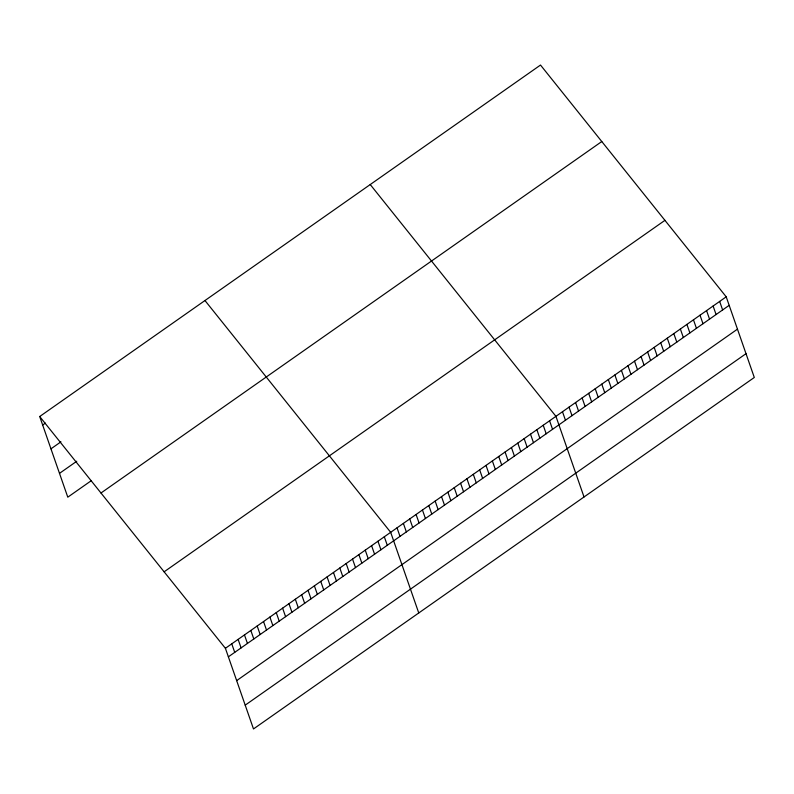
<?xml version="1.0" encoding="UTF-8"?>
<svg xmlns="http://www.w3.org/2000/svg" width="794" height="794" viewBox="0 0 794 794"><rect width="100%" height="100%" fill="white"/><g stroke="black" fill="none" stroke-linecap="round" stroke-linejoin="round"><path stroke-width="1.19" d="M39.7 416.522L540.506 65.048L726.212 296.827L754.3 377.478L253.494 728.952L225.407 648.301L39.7 416.522L67.788 497.173L91.399 480.598M42.668 425.038L45.387 423.123M50.955 448.838L60.94 441.831M59.5 473.363L76.75 461.254M100.987 493.005L601.792 141.53M164.12 571.819L664.935 220.345M225.407 648.301L726.212 296.827M228.374 656.827L729.18 305.343M236.662 680.627L737.467 329.153M245.207 705.151L746.013 353.677M370.232 184.545L555.939 416.334L584.027 496.984M204.971 300.529L390.678 532.317L418.756 612.968M719.662 301.422L722.629 309.948M713.121 306.027L716.079 314.543M706.571 310.623L709.538 319.138M700.02 315.218L702.988 323.734M693.47 319.813L696.437 328.329M686.919 324.409L689.887 332.924M680.369 329.004L683.336 337.519M673.818 333.599L676.786 342.115M667.278 338.194L670.235 346.71M660.727 342.79L663.695 351.305M654.177 347.385L657.144 355.911M647.626 351.98L650.594 360.506M641.076 356.585L644.043 365.101M634.525 361.181L637.493 369.696M627.975 365.776L630.942 374.292M621.434 370.371L624.392 378.887M614.884 374.967L617.851 383.482M608.333 379.562L611.301 388.077M601.783 384.157L604.75 392.673M595.232 388.752L598.2 397.268M588.682 393.348L591.649 401.863M582.141 397.943L585.099 406.468M575.59 402.548L578.548 411.064M569.04 407.143L572.008 415.659M562.489 411.739L565.457 420.254M549.587 420.79L552.545 429.306M543.225 425.256L546.193 433.772M536.873 429.713L539.841 438.228M530.511 434.179L533.479 442.695M524.159 438.635L527.127 447.151M517.797 443.102L520.765 451.617M511.445 447.558L514.413 456.074M505.093 452.024L508.051 460.54M498.731 456.481L501.699 464.996M492.379 460.947L495.337 469.462M486.017 465.403L488.985 473.919M479.665 469.869L482.633 478.385M473.303 474.326L476.271 482.841M466.951 478.782L469.919 487.308M460.589 483.248L463.557 491.764M454.237 487.705L457.205 496.23M447.885 492.171L450.843 500.686M441.524 496.627L444.491 505.143M435.172 501.093L438.129 509.609M428.81 505.55L431.777 514.065M422.458 510.016L425.425 518.532M416.096 514.472L419.063 522.988M409.744 518.939L412.711 527.454M403.382 523.395L406.349 531.911M397.03 527.861L399.997 536.377M384.316 536.784L387.283 545.299M377.964 541.24L380.922 549.756M371.602 545.706L374.57 554.222M365.25 550.163L368.218 558.678M358.888 554.629L361.856 563.144M352.536 559.085L355.504 567.601M346.174 563.541L349.142 572.067M339.822 568.008L342.79 576.523M333.47 572.464L336.428 580.99M327.108 576.93L330.076 585.446M320.756 581.387L323.714 589.902M314.394 585.853L317.362 594.369M308.042 590.309L311.01 598.825M301.68 594.775L304.648 603.291M295.328 599.232L298.296 607.747M288.966 603.698L291.934 612.214M282.614 608.154L285.582 616.67M276.262 612.621L279.22 621.136M269.9 617.077L272.868 625.593M263.548 621.543L266.506 630.059M257.187 626L260.154 634.515M250.835 630.466L253.802 638.981M244.473 634.922L247.44 643.438M238.121 639.388L241.088 647.904M231.759 643.845L234.726 652.36"/></g></svg>
